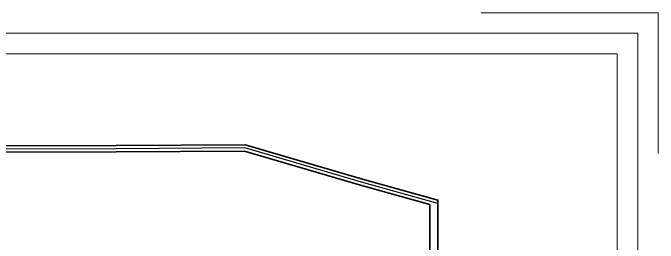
# Model space of a CAD drawing. Header units: millimetres. Extents: x 0 to 125073, y 0 to 71249.
# Drawn here: x 98457 to 125073, y 61745 to 71249 of the extents above; entities that cross this region are included whole.
import ezdxf

# ---------------------------------------------------------------- set-up
doc = ezdxf.new("R2010")
doc.units = ezdxf.units.MM
for name, color, linetype, lineweight in [('boundary', 20, 'Continuous', 25), ('DA_DRG BORDER', 54, 'Continuous', 18), ('DA_WALL', 7, 'Continuous', 35)]:
    doc.layers.add(name, color=color, linetype=linetype, lineweight=lineweight)

# ---------------------------------------------------------------- blocks, each defined once
blk = doc.blocks.new('Q34TQ34T4T444')
at = {"layer": 'boundary'}
blk.add_lwpolyline([(-18328, -18460), (-8845, -18509), (52, -18501), (52, -18501), (42, 41), (-3112, 913), (-7924, 2332), (-13228, 2296), (-23009, 2281)], dxfattribs=at)
at = {"layer": 'DA_WALL'}
blk.add_lwpolyline([(-59228, -36899), (-38705, -36919), (-28241, -36899), (-28281, -33161), (-28338, -18576), (-22719, -18398), (-18332, -18590), (-8845, -18639), (52, -18631), (42, 176), (-3076, 1038), (-7905, 2462), (-13229, 2426), (-23008, 2411), (-26644, 2440), (-28540, 2484), (-39182, 2167), (-44944, 2013), (-44944, 2104), (-59118, 1905), (-59228, -36899)], dxfattribs=at)
blk.add_lwpolyline([(-58840, 1653), (-58899, -36640), (-38705, -36659), (-28503, -36640), (-28541, -33163), (-28599, -18325), (-22718, -18138), (-18325, -18330), (-8845, -18379), (-268, -18371), (-263, -9728), (-297, 0), (-3147, 788), (-7942, 2202), (-13228, 2166), (-23009, 2151), (-26648, 2180), (-28539, 2224), (-39174, 1907), (-45202, 1746), (-45203, 1840)], close=True, dxfattribs=at)
blk = doc.blocks.new('FHSDFGHSDNH')
at = {"layer": 'DA_DRG BORDER'}
blk.add_lwpolyline([(16737, 701523), (24030, 701523), (24030, 695725)], dxfattribs=at)
at = {"layer": 'DA_DRG BORDER', "ltscale": 2000}
for points in [[(-53208, 700680), (23187, 700680), (23187, 645912), (-53208, 645912)], [(-52365, 699837), (22344, 699837), (22344, 646755), (-52365, 646755)]]:
    blk.add_lwpolyline(points, close=True, dxfattribs=at)

msp = doc.modelspace()

# ---------------------------------------------------------------- block references
for name, p in [('FHSDFGHSDNH', (101043, -630274)), ('Q34TQ34T4T444', (115949, 63344))]:
    msp.add_blockref(name, p)

doc.saveas('drawing.dxf')
